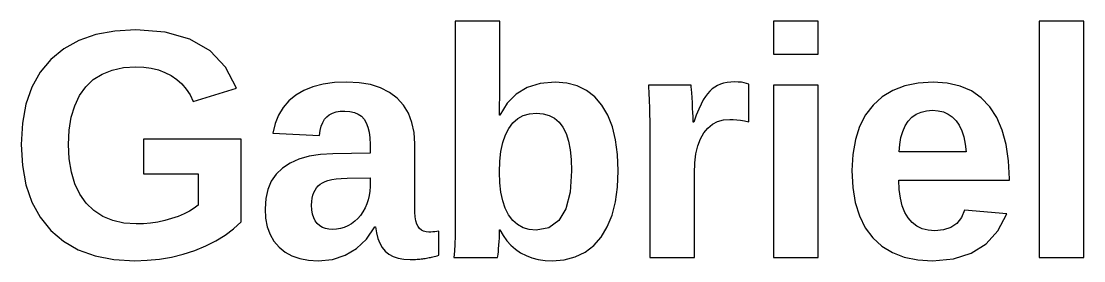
# Model space of a CAD drawing. Header units: metres. Extents: x 19 to 251, y 33 to 186.
# Drawn here: x 24.82 to 51.99, y 63.55 to 69.67 of the extents above; entities that cross this region are included whole.
import ezdxf

# ---------------------------------------------------------------- set-up
doc = ezdxf.new("R2010")
doc.units = ezdxf.units.M

msp = doc.modelspace()

# ---------------------------------------------------------------- linework, layer by layer
for p, q in [((37.0602, 69.6715), (35.9168, 69.6715)), ((35.9168, 69.6715), (35.9168, 64.6385)), ((37.0602, 67.987), (37.0602, 69.6715)), ((45.1982, 69.6715), (44.0548, 69.6715)), ((44.0548, 69.6715), (44.0548, 68.8293)), ((45.1982, 68.8293), (45.1982, 69.6715)), ((51.9851, 69.6715), (50.8418, 69.6715)), ((50.8418, 69.6715), (50.8418, 63.6335)), ((51.9851, 63.6335), (51.9851, 69.6715)), ((26.7245, 69.331), (26.2891, 69.1801)), ((27.2129, 69.4216), (26.7245, 69.331)), ((27.7544, 69.4518), (27.2129, 69.4216)), ((28.5029, 69.3921), (27.7544, 69.4518)), ((29.1338, 69.2129), (28.5029, 69.3921)), ((26.2891, 69.1801), (25.9068, 68.9687)), ((29.6473, 68.9142), (29.1338, 69.2129)), ((25.9068, 68.9687), (25.5776, 68.697)), ((30.0433, 68.4962), (29.6473, 68.9142)), ((44.0548, 68.8293), (45.1982, 68.8293)), ((25.5776, 68.697), (25.3051, 68.3687)), ((27.1424, 68.4258), (27.4321, 68.4873)), ((27.4321, 68.4873), (27.7544, 68.5078)), ((27.7544, 68.5078), (27.9557, 68.4989)), ((27.9557, 68.4989), (28.1463, 68.472)), ((28.1463, 68.472), (28.3261, 68.4273)), ((30.3218, 67.9586), (30.0433, 68.4962)), ((25.3051, 68.3687), (25.0932, 67.9874)), ((26.6607, 68.1797), (26.8853, 68.3233)), ((26.8853, 68.3233), (27.1424, 68.4258)), ((28.3261, 68.4273), (28.4952, 68.3646)), ((28.4952, 68.3646), (28.6535, 68.284)), ((28.6535, 68.284), (28.7984, 68.1861)), ((28.7984, 68.1861), (28.927, 68.0712)), ((25.0932, 67.9874), (24.9419, 67.5533)), ((26.3104, 67.7724), (26.4686, 67.9952)), ((26.4686, 67.9952), (26.6607, 68.1797)), ((28.927, 68.0712), (29.0393, 67.9394)), ((29.0393, 67.9394), (29.1353, 67.7906)), ((29.2151, 67.6249), (30.3218, 67.9586)), ((32.2785, 67.9978), (32.0456, 67.905)), ((32.5394, 68.0642), (32.2785, 67.9978)), ((32.828, 68.104), (32.5394, 68.0642)), ((33.1445, 68.1172), (32.828, 68.104)), ((33.4628, 68.1008), (33.1445, 68.1172)), ((33.7506, 68.0515), (33.4628, 68.1008)), ((34.0077, 67.9693), (33.7506, 68.0515)), ((34.2343, 67.8542), (34.0077, 67.9693)), ((37.0438, 67.2709), (37.0602, 67.987)), ((37.7525, 67.9818), (37.4709, 67.8126)), ((38.0848, 68.0834), (37.7525, 67.9818)), ((38.4679, 68.1172), (38.0848, 68.0834)), ((38.7658, 68.0936), (38.4679, 68.1172)), ((39.0346, 68.0225), (38.7658, 68.0936)), ((39.2742, 67.9041), (39.0346, 68.0225)), ((41.9457, 68.0359), (40.8553, 68.0359)), ((40.8553, 68.0359), (40.8601, 67.9588)), ((40.8601, 67.9588), (40.8647, 67.8774)), ((41.9509, 67.9946), (41.9457, 68.0359)), ((41.9568, 67.9295), (41.9509, 67.9946)), ((41.9633, 67.8404), (41.9568, 67.9295)), ((42.4857, 67.9409), (42.4239, 67.8848)), ((42.5515, 67.9892), (42.4857, 67.9409)), ((42.6211, 68.0298), (42.5515, 67.9892)), ((42.6963, 68.0627), (42.6211, 68.0298)), ((42.7787, 68.0883), (42.6963, 68.0627)), ((42.8682, 68.1067), (42.7787, 68.0883)), ((42.9649, 68.1176), (42.8682, 68.1067)), ((43.0687, 68.1213), (42.9649, 68.1176)), ((43.1532, 68.1189), (43.0687, 68.1213)), ((43.2308, 68.1115), (43.1532, 68.1189)), ((43.3016, 68.0993), (43.2308, 68.1115)), ((43.3655, 68.0823), (43.3016, 68.0993)), ((43.4226, 68.0603), (43.3655, 68.0823)), ((43.4226, 67.1041), (43.4226, 68.0603)), ((45.1982, 68.0359), (44.0548, 68.0359)), ((44.0548, 68.0359), (44.0548, 63.6335)), ((45.1982, 63.6335), (45.1982, 68.0359)), ((47.4126, 68.0235), (47.1058, 67.9063)), ((47.7555, 68.0938), (47.4126, 68.0235)), ((48.1346, 68.1172), (47.7555, 68.0938)), ((48.4959, 68.0921), (48.1346, 68.1172)), ((48.8214, 68.0166), (48.4959, 68.0921)), ((49.1111, 67.8909), (48.8214, 68.0166)), ((26.1874, 67.5141), (26.3104, 67.7724)), ((29.1353, 67.7906), (29.2151, 67.6249)), ((31.6639, 67.6405), (31.5169, 67.4706)), ((31.8404, 67.7856), (31.6639, 67.6405)), ((32.0456, 67.905), (31.8404, 67.7856)), ((34.4302, 67.7063), (34.2343, 67.8542)), ((34.5928, 67.5281), (34.4302, 67.7063)), ((37.4709, 67.8126), (37.2402, 67.5756)), ((39.4848, 67.7383), (39.2742, 67.9041)), ((39.6661, 67.5252), (39.4848, 67.7383)), ((40.8647, 67.8774), (40.8692, 67.7915)), ((40.8692, 67.7915), (40.8735, 67.7013)), ((40.8735, 67.7013), (40.8776, 67.6066)), ((41.9704, 67.7273), (41.9633, 67.8404)), ((41.9783, 67.5904), (41.9704, 67.7273)), ((42.2584, 67.6624), (42.2019, 67.5537)), ((42.3119, 67.749), (42.2584, 67.6624)), ((42.366, 67.8208), (42.3119, 67.749)), ((42.4239, 67.8848), (42.366, 67.8208)), ((46.8352, 67.7422), (46.6006, 67.5313)), ((47.1058, 67.9063), (46.8352, 67.7422)), ((49.365, 67.7149), (49.1111, 67.8909)), ((49.5831, 67.4886), (49.365, 67.7149)), ((24.9419, 67.5533), (24.8511, 67.0663)), ((26.0995, 67.2204), (26.1874, 67.5141)), ((31.5169, 67.4706), (31.3993, 67.2757)), ((32.8688, 67.3537), (32.9755, 67.371)), ((32.9755, 67.371), (33.0957, 67.3768)), ((33.0957, 67.3768), (33.2247, 67.3684)), ((33.2247, 67.3684), (33.3385, 67.3432)), ((34.7192, 67.3222), (34.5928, 67.5281)), ((37.2402, 67.5756), (37.0602, 67.2709)), ((39.8163, 67.2688), (39.6661, 67.5252)), ((40.8776, 67.6066), (40.8813, 67.505)), ((40.8813, 67.505), (40.8841, 67.3938)), ((40.8841, 67.3938), (40.8862, 67.2729)), ((41.9856, 67.4515), (41.9783, 67.5904)), ((41.9913, 67.3326), (41.9856, 67.4515)), ((42.1425, 67.4231), (42.0801, 67.2705)), ((42.2019, 67.5537), (42.1425, 67.4231)), ((46.6006, 67.5313), (46.4058, 67.2768)), ((47.8257, 67.3522), (47.9646, 67.3859)), ((47.9646, 67.3859), (48.1183, 67.3971)), ((48.1183, 67.3971), (48.2635, 67.3864)), ((48.2635, 67.3864), (48.3963, 67.3545)), ((49.7632, 67.2138), (49.5831, 67.4886)), ((26.0468, 66.8911), (26.0995, 67.2204)), ((31.3993, 67.2757), (31.3112, 67.0559)), ((32.5289, 67.0865), (32.5749, 67.1669)), ((32.5749, 67.1669), (32.6298, 67.2323)), ((32.6298, 67.2323), (32.6959, 67.2843)), ((32.6959, 67.2843), (32.7756, 67.3248)), ((32.7756, 67.3248), (32.8688, 67.3537)), ((33.3385, 67.3432), (33.437, 67.3013)), ((33.437, 67.3013), (33.5201, 67.2426)), ((33.5201, 67.2426), (33.588, 67.1672)), ((33.588, 67.1672), (33.6422, 67.0745)), ((34.8096, 67.0887), (34.7192, 67.3222)), ((37.0602, 67.2709), (37.0438, 67.2709)), ((37.3916, 67.0752), (37.5151, 67.184)), ((37.5151, 67.184), (37.6563, 67.2617)), ((37.6563, 67.2617), (37.8152, 67.3083)), ((37.8152, 67.3083), (37.9919, 67.3239)), ((37.9919, 67.3239), (38.1662, 67.3094)), ((38.1662, 67.3094), (38.3213, 67.2659)), ((38.3213, 67.2659), (38.4572, 67.1935)), ((38.4572, 67.1935), (38.5738, 67.0921)), ((39.933, 66.9732), (39.8163, 67.2688)), ((40.8862, 67.2729), (40.8874, 67.1425)), ((40.8874, 67.1425), (40.8878, 67.0024)), ((41.9953, 67.2337), (41.9913, 67.3326)), ((41.9978, 67.1548), (41.9953, 67.2337)), ((41.9986, 67.096), (41.9978, 67.1548)), ((42.0149, 67.096), (41.9986, 67.096)), ((42.0801, 67.2705), (42.0149, 67.096)), ((42.4899, 67.0406), (42.6229, 67.1098)), ((42.6229, 67.1098), (42.7711, 67.1513)), ((42.7711, 67.1513), (42.9344, 67.1651)), ((42.9344, 67.1651), (43.0217, 67.1627)), ((43.0217, 67.1627), (43.1141, 67.1554)), ((43.1141, 67.1554), (43.2117, 67.1432)), ((43.2117, 67.1432), (43.3146, 67.1261)), ((43.3146, 67.1261), (43.4226, 67.1041)), ((46.4058, 67.2768), (46.2543, 66.9819)), ((47.419, 66.9951), (47.4978, 67.1163)), ((47.4978, 67.1163), (47.5923, 67.2174)), ((47.5923, 67.2174), (47.7016, 67.296)), ((47.7016, 67.296), (47.8257, 67.3522)), ((48.3963, 67.3545), (48.5167, 67.3012)), ((48.5167, 67.3012), (48.6248, 67.2265)), ((48.6248, 67.2265), (48.7204, 67.1306)), ((48.7204, 67.1306), (48.8023, 67.0133)), ((49.9034, 66.8923), (49.7632, 67.2138)), ((24.8511, 67.0663), (24.8208, 66.5264)), ((26.0292, 66.5264), (26.0468, 66.8911)), ((31.3112, 67.0559), (31.2525, 66.8112)), ((32.4447, 66.7542), (32.4638, 66.8801)), ((32.4638, 66.8801), (32.4919, 66.9909)), ((32.4919, 66.9909), (32.5289, 67.0865)), ((33.6422, 67.0745), (33.6843, 66.9641)), ((33.6843, 66.9641), (33.7144, 66.8359)), ((33.7144, 66.8359), (33.7325, 66.69)), ((34.8638, 66.8275), (34.8096, 67.0887)), ((34.8818, 66.5386), (34.8638, 66.8275)), ((37.1988, 66.7661), (37.2859, 66.9353)), ((37.2859, 66.9353), (37.3916, 67.0752)), ((38.5738, 67.0921), (38.6713, 66.9617)), ((38.6713, 66.9617), (38.7504, 66.8014)), ((40.0164, 66.6384), (39.933, 66.9732)), ((40.8878, 67.0024), (40.8878, 63.6335)), ((42.2692, 66.8193), (42.372, 66.9438)), ((42.372, 66.9438), (42.4899, 67.0406)), ((46.2543, 66.9819), (46.1461, 66.6466)), ((47.3106, 66.6989), (47.3566, 66.8559)), ((47.3566, 66.8559), (47.419, 66.9951)), ((48.8023, 67.0133), (48.8689, 66.8747)), ((48.8689, 66.8747), (48.9202, 66.7148)), ((50.0034, 66.5241), (49.9034, 66.8923)), ((30.4438, 66.6566), (27.9456, 66.6566)), ((27.9456, 66.6566), (27.9456, 65.7696)), ((30.4438, 64.549), (30.4438, 66.6566)), ((31.2525, 66.8112), (32.4447, 66.7542)), ((33.7325, 66.69), (33.7385, 66.5264)), ((37.0826, 66.3452), (37.131, 66.5694)), ((37.131, 66.5694), (37.1988, 66.7661)), ((38.7504, 66.8014), (38.812, 66.6102)), ((38.812, 66.6102), (38.8559, 66.388)), ((40.0665, 66.2643), (40.0164, 66.6384)), ((42.1169, 66.4893), (42.1835, 66.6676)), ((42.1835, 66.6676), (42.2692, 66.8193)), ((46.1461, 66.6466), (46.0811, 66.271)), ((47.281, 66.5239), (47.3106, 66.6989)), ((48.9202, 66.7148), (48.9561, 66.5336)), ((24.8208, 66.5264), (24.8509, 65.9827)), ((26.0474, 66.1551), (26.0292, 66.5264)), ((32.7905, 66.2863), (32.468, 66.2691)), ((33.7385, 66.3026), (32.7905, 66.2863)), ((33.7385, 66.5264), (33.7385, 66.3026)), ((34.8818, 64.9355), (34.8818, 66.5386)), ((37.0535, 66.0936), (37.0826, 66.3452)), ((38.8559, 66.388), (38.8822, 66.135)), ((42.0407, 66.0524), (42.0693, 66.2842)), ((42.0693, 66.2842), (42.1169, 66.4893)), ((47.2679, 66.3311), (47.281, 66.5239)), ((48.9768, 66.3311), (47.2679, 66.3311)), ((48.9561, 66.5336), (48.9768, 66.3311)), ((50.0635, 66.1091), (50.0034, 66.5241)), ((26.1018, 65.8191), (26.0474, 66.1551)), ((31.6929, 66.0493), (31.4987, 65.9201)), ((31.9192, 66.1506), (31.6929, 66.0493)), ((32.1776, 66.2238), (31.9192, 66.1506)), ((32.468, 66.2691), (32.1776, 66.2238)), ((37.0438, 65.8144), (37.0535, 66.0936)), ((38.8822, 66.135), (38.891, 65.851)), ((40.0832, 65.851), (40.0665, 66.2643)), ((42.0312, 65.794), (42.0407, 66.0524)), ((46.0811, 66.271), (46.0595, 65.8551)), ((50.0835, 65.6475), (50.0635, 66.1091)), ((24.8509, 65.9827), (24.9412, 65.491)), ((26.1926, 65.5184), (26.1018, 65.8191)), ((27.9456, 65.7696), (29.3453, 65.7696)), ((29.3453, 65.7696), (29.3453, 64.9762)), ((31.3383, 65.7639), (31.2135, 65.5816)), ((31.4987, 65.9201), (31.3383, 65.7639)), ((37.0534, 65.5468), (37.0438, 65.8144)), ((38.891, 65.851), (38.8548, 65.3046)), ((40.0657, 65.4342), (40.0832, 65.851)), ((42.0312, 63.6335), (42.0312, 65.794)), ((46.0595, 65.8551), (46.0808, 65.4258)), ((24.9412, 65.491), (25.0918, 65.0511)), ((26.3196, 65.253), (26.1926, 65.5184)), ((31.2135, 65.5816), (31.1244, 65.3733)), ((32.4155, 65.4638), (32.4663, 65.5073)), ((32.4663, 65.5073), (32.5235, 65.5448)), ((32.5235, 65.5448), (32.5871, 65.5763)), ((32.5871, 65.5763), (32.6631, 65.6026)), ((32.6631, 65.6026), (32.7576, 65.6245)), ((32.7576, 65.6245), (32.8707, 65.642)), ((32.8707, 65.642), (33.0024, 65.6551)), ((33.0024, 65.6551), (33.1526, 65.6638)), ((33.1526, 65.6638), (33.7385, 65.6719)), ((33.7385, 65.6719), (33.7385, 65.4481)), ((37.0819, 65.304), (37.0534, 65.5468)), ((47.2693, 65.3705), (47.2598, 65.615)), ((47.2598, 65.615), (50.0835, 65.615)), ((50.0835, 65.615), (50.0835, 65.6475)), ((26.4829, 65.023), (26.3196, 65.253)), ((31.1244, 65.3733), (31.071, 65.1389)), ((32.2593, 65.1477), (32.2768, 65.2258)), ((32.2768, 65.2258), (32.3013, 65.2961)), ((32.3013, 65.2961), (32.3328, 65.3586)), ((32.3328, 65.3586), (32.3709, 65.4142)), ((32.3709, 65.4142), (32.4155, 65.4638)), ((33.7183, 65.2219), (33.6931, 65.1125)), ((33.7335, 65.3338), (33.7183, 65.2219)), ((33.7385, 65.4481), (33.7335, 65.3338)), ((37.1295, 65.0859), (37.0819, 65.304)), ((38.8548, 65.3046), (38.7459, 64.8797)), ((40.0132, 65.0564), (40.0657, 65.4342)), ((46.0808, 65.4258), (46.1448, 65.0397)), ((47.2979, 65.1511), (47.2693, 65.3705)), ((25.0918, 65.0511), (25.3025, 64.6632)), ((26.6791, 64.8318), (26.4829, 65.023)), ((29.3453, 64.9762), (29.2413, 64.8946)), ((31.071, 65.1389), (31.0532, 64.8786)), ((32.2453, 64.9681), (32.2488, 65.0618)), ((32.2511, 64.8492), (32.2453, 64.9681)), ((32.2488, 65.0618), (32.2593, 65.1477)), ((33.6578, 65.0055), (33.6124, 64.9009)), ((33.6931, 65.1125), (33.6578, 65.0055)), ((34.8852, 64.7966), (34.8818, 64.9355)), ((37.1962, 64.8925), (37.1295, 65.0859)), ((39.9257, 64.7175), (40.0132, 65.0564)), ((46.1448, 65.0397), (46.2514, 64.6967)), ((47.3455, 64.957), (47.2979, 65.1511)), ((47.4121, 64.7882), (47.3455, 64.957)), ((25.3025, 64.6632), (25.5735, 64.3272)), ((26.9047, 64.6831), (26.6791, 64.8318)), ((27.1599, 64.5769), (26.9047, 64.6831)), ((28.8336, 64.6858), (28.6658, 64.6283)), ((28.9854, 64.7494), (28.8336, 64.6858)), ((29.1213, 64.819), (28.9854, 64.7494)), ((29.2413, 64.8946), (29.1213, 64.819)), ((31.0532, 64.8786), (31.0675, 64.6376)), ((32.2684, 64.7431), (32.2511, 64.8492)), ((32.2973, 64.6499), (32.2684, 64.7431)), ((33.4962, 64.7121), (33.4266, 64.6312)), ((33.5581, 64.8021), (33.4962, 64.7121)), ((33.6124, 64.9009), (33.5581, 64.8021)), ((34.8952, 64.6761), (34.8852, 64.7966)), ((34.9118, 64.5739), (34.8952, 64.6761)), ((37.2819, 64.7239), (37.1962, 64.8925)), ((37.3861, 64.5833), (37.2819, 64.7239)), ((38.7459, 64.8797), (38.5644, 64.5762)), ((39.8033, 64.4175), (39.9257, 64.7175)), ((46.2514, 64.6967), (46.4006, 64.3968)), ((47.4978, 64.6445), (47.4121, 64.7882)), ((48.8588, 64.653), (48.7416, 64.506)), ((48.9402, 64.8419), (48.8588, 64.653)), ((50.0184, 64.7484), (48.9402, 64.8419)), ((49.7927, 64.3177), (50.0184, 64.7484)), ((27.4444, 64.5132), (27.1599, 64.5769)), ((27.7584, 64.492), (27.4444, 64.5132)), ((27.9445, 64.4974), (27.7584, 64.492)), ((28.1282, 64.5138), (27.9445, 64.4974)), ((28.3097, 64.541), (28.1282, 64.5138)), ((28.4888, 64.5792), (28.3097, 64.541)), ((28.6658, 64.6283), (28.4888, 64.5792)), ((30.2505, 64.3699), (30.4438, 64.549)), ((31.0675, 64.6376), (31.1104, 64.4193)), ((31.1104, 64.4193), (31.1821, 64.2236)), ((32.3377, 64.5696), (32.2973, 64.6499)), ((32.3897, 64.5022), (32.3377, 64.5696)), ((32.4513, 64.4472), (32.3897, 64.5022)), ((32.5206, 64.4045), (32.4513, 64.4472)), ((32.5975, 64.374), (32.5206, 64.4045)), ((33.0796, 64.4023), (32.9816, 64.373)), ((33.174, 64.4433), (33.0796, 64.4023)), ((33.2645, 64.496), (33.174, 64.4433)), ((33.3494, 64.5591), (33.2645, 64.496)), ((33.4266, 64.6312), (33.3494, 64.5591)), ((33.645, 64.1068), (33.8565, 64.4188)), ((33.8565, 64.4188), (33.8809, 64.4188)), ((33.8809, 64.4188), (33.9038, 64.2624)), ((34.9352, 64.4902), (34.9118, 64.5739)), ((34.9652, 64.4248), (34.9352, 64.4902)), ((35.0031, 64.3743), (34.9652, 64.4248)), ((35.9155, 64.3978), (35.9116, 64.1769)), ((35.9168, 64.6385), (35.9155, 64.3978)), ((37.5084, 64.474), (37.3861, 64.5833)), ((37.6488, 64.3958), (37.5084, 64.474)), ((37.8072, 64.349), (37.6488, 64.3958)), ((38.3104, 64.394), (37.9837, 64.3333)), ((38.5644, 64.5762), (38.3104, 64.394)), ((39.6458, 64.1563), (39.8033, 64.4175)), ((46.4006, 64.3968), (46.5925, 64.1401)), ((47.6011, 64.5267), (47.4978, 64.6445)), ((47.7205, 64.435), (47.6011, 64.5267)), ((47.856, 64.3695), (47.7205, 64.435)), ((48.5887, 64.401), (48.3999, 64.3381)), ((48.7416, 64.506), (48.5887, 64.401)), ((25.5735, 64.3272), (25.9005, 64.0482)), ((29.7981, 64.0607), (30.0353, 64.2072)), ((30.0353, 64.2072), (30.2505, 64.3699)), ((31.1821, 64.2236), (31.2823, 64.0505)), ((32.682, 64.3557), (32.5975, 64.374)), ((32.7742, 64.3496), (32.682, 64.3557)), ((32.8798, 64.3555), (32.7742, 64.3496)), ((32.9816, 64.373), (32.8798, 64.3555)), ((33.9038, 64.2624), (33.9398, 64.1219)), ((33.9398, 64.1219), (33.9891, 63.9974)), ((35.0499, 64.335), (35.0031, 64.3743)), ((35.1056, 64.3069), (35.0499, 64.335)), ((35.1703, 64.2901), (35.1056, 64.3069)), ((35.244, 64.2845), (35.1703, 64.2901)), ((35.2957, 64.2855), (35.244, 64.2845)), ((35.3468, 64.2884), (35.2957, 64.2855)), ((35.3973, 64.2933), (35.3468, 64.2884)), ((35.4471, 64.3001), (35.3973, 64.2933)), ((35.4962, 64.3089), (35.4471, 64.3001)), ((35.4962, 63.6904), (35.4962, 64.3089)), ((35.9116, 64.1769), (35.9051, 63.9759)), ((37.0403, 64.0459), (37.0454, 64.1325)), ((37.0454, 64.1325), (37.0491, 64.2106)), ((37.0491, 64.2106), (37.0513, 64.2802)), ((37.0513, 64.2802), (37.052, 64.3414)), ((37.052, 64.3414), (37.0602, 64.3414)), ((37.0602, 64.3414), (37.1397, 64.1956)), ((37.1397, 64.1956), (37.232, 64.0641)), ((37.9837, 64.3333), (37.8072, 64.349)), ((39.4558, 63.9388), (39.6458, 64.1563)), ((46.5925, 64.1401), (46.8241, 63.9284)), ((48.0076, 64.3302), (47.856, 64.3695)), ((48.1753, 64.3171), (48.0076, 64.3302)), ((48.3999, 64.3381), (48.1753, 64.3171)), ((49.4898, 63.9828), (49.7927, 64.3177)), ((25.9005, 64.0482), (26.2792, 63.8312)), ((29.2577, 63.8166), (29.5389, 63.9305)), ((29.5389, 63.9305), (29.7981, 64.0607)), ((31.2823, 64.0505), (31.4112, 63.9)), ((31.4112, 63.9), (31.5656, 63.7748)), ((33.1046, 63.6908), (33.3943, 63.8641)), ((33.3943, 63.8641), (33.645, 64.1068)), ((33.9891, 63.9974), (34.0515, 63.8888)), ((34.0515, 63.8888), (34.1271, 63.7962)), ((35.9051, 63.9759), (35.896, 63.7948)), ((37.0187, 63.7809), (37.0263, 63.8587)), ((37.0263, 63.8587), (37.0337, 63.9508)), ((37.0337, 63.9508), (37.0403, 64.0459)), ((37.232, 64.0641), (37.337, 63.9469)), ((37.337, 63.9469), (37.4546, 63.8441)), ((37.4546, 63.8441), (37.585, 63.7555)), ((39.2357, 63.7696), (39.4558, 63.9388)), ((46.8241, 63.9284), (47.0925, 63.7638)), ((49.1098, 63.7435), (49.4898, 63.9828)), ((26.2792, 63.8312), (26.7097, 63.6761)), ((26.7097, 63.6761), (27.1919, 63.5831)), ((27.1919, 63.5831), (27.7259, 63.5521)), ((28.0436, 63.5627), (28.3557, 63.5945)), ((28.3557, 63.5945), (28.6621, 63.6473)), ((28.6621, 63.6473), (28.9627, 63.7214)), ((28.9627, 63.7214), (29.2577, 63.8166)), ((31.5656, 63.7748), (31.7426, 63.6774)), ((31.7426, 63.6774), (31.9419, 63.6078)), ((31.9419, 63.6078), (32.1637, 63.5661)), ((32.1637, 63.5661), (32.408, 63.5521)), ((32.408, 63.5521), (32.7758, 63.5868)), ((32.7758, 63.5868), (33.1046, 63.6908)), ((34.1271, 63.7962), (34.2183, 63.72)), ((34.2183, 63.72), (34.3276, 63.6608)), ((34.3276, 63.6608), (34.455, 63.6185)), ((34.455, 63.6185), (34.6004, 63.5931)), ((34.6004, 63.5931), (34.7639, 63.5847)), ((34.7639, 63.5847), (34.8115, 63.585)), ((34.8115, 63.585), (34.8566, 63.586)), ((34.8566, 63.586), (34.8993, 63.5876)), ((34.8993, 63.5876), (34.9396, 63.5899)), ((34.9396, 63.5899), (34.9775, 63.5928)), ((34.9775, 63.5928), (35.0137, 63.5962)), ((35.0137, 63.5962), (35.0491, 63.6)), ((35.0491, 63.6), (35.0837, 63.604)), ((35.0837, 63.604), (35.1174, 63.6084)), ((35.1174, 63.6084), (35.1504, 63.6132)), ((35.1504, 63.6132), (35.1829, 63.6184)), ((35.1829, 63.6184), (35.2155, 63.6242)), ((35.2155, 63.6242), (35.248, 63.6307)), ((35.248, 63.6307), (35.2806, 63.6379)), ((35.2806, 63.6379), (35.3131, 63.6457)), ((35.3131, 63.6457), (35.3465, 63.654)), ((35.3465, 63.654), (35.3815, 63.6626)), ((35.3815, 63.6626), (35.4181, 63.6716)), ((35.4181, 63.6716), (35.4564, 63.6808)), ((35.4564, 63.6808), (35.4962, 63.6904)), ((35.896, 63.7948), (35.8843, 63.6335)), ((35.8843, 63.6335), (36.9951, 63.6335)), ((36.9951, 63.6335), (37.0031, 63.6683)), ((37.0031, 63.6683), (37.011, 63.7175)), ((37.011, 63.7175), (37.0187, 63.7809)), ((37.585, 63.7555), (37.7267, 63.6823)), ((37.7267, 63.6823), (37.8786, 63.6254)), ((37.8786, 63.6254), (38.0405, 63.5847)), ((38.0405, 63.5847), (38.2126, 63.5603)), ((38.3947, 63.5521), (38.7051, 63.5763)), ((38.7051, 63.5763), (38.9855, 63.6488)), ((38.9855, 63.6488), (39.2357, 63.7696)), ((40.8878, 63.6335), (42.0312, 63.6335)), ((44.0548, 63.6335), (45.1982, 63.6335)), ((47.0925, 63.7638), (47.3976, 63.6462)), ((47.3976, 63.6462), (47.7396, 63.5757)), ((47.7396, 63.5757), (48.1183, 63.5521)), ((48.1183, 63.5521), (48.6526, 63.6)), ((48.6526, 63.6), (49.1098, 63.7435)), ((50.8418, 63.6335), (51.9851, 63.6335)), ((27.7259, 63.5521), (28.0436, 63.5627)), ((38.2126, 63.5603), (38.3947, 63.5521))]:
    msp.add_line(p, q)

doc.saveas('drawing.dxf')
